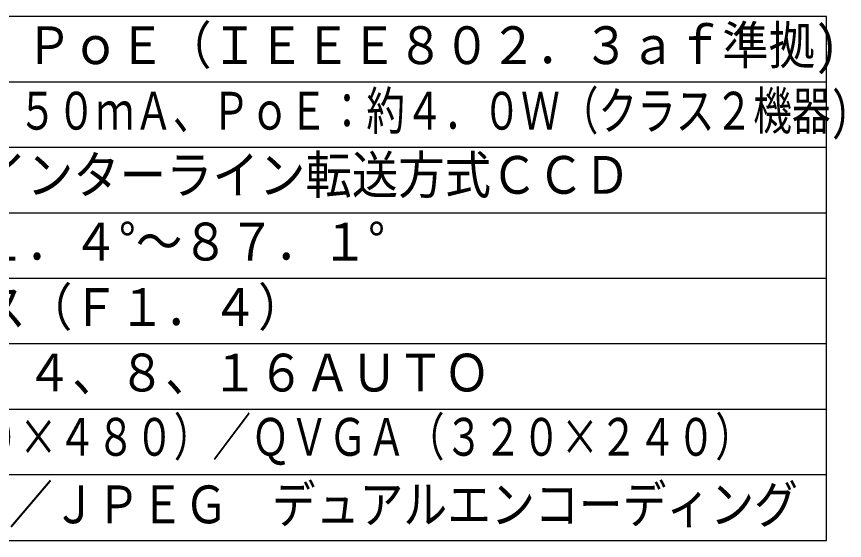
# Model space of a CAD drawing. Units: millimetres, scale not verified. Extents: x -63 to 64, y -56 to 57.
# Drawn here: x 0.7 to 63.9, y -56.4 to -16.4 of the extents above; entities that cross this region are included whole.
import ezdxf
from ezdxf.enums import TextEntityAlignment as Align

# ---------------------------------------------------------------- set-up
doc = ezdxf.new("R2010")
doc.units = ezdxf.units.MM
doc.header["$LTSCALE"] = 0.189787
doc.layers.add('0-0_MOJI1', color=2, linetype='Continuous')
doc.layers.add('0-3_WAKU', color=7, linetype='Continuous')
doc.styles.add('ＭＳ ゴシック', font='')
doc.styles.get('ＭＳ ゴシック').set_extended_font_data('MS Gothic')

msp = doc.modelspace()

# ---------------------------------------------------------------- linework, layer by layer
at = {"layer": '0-3_WAKU', "color": 4}
for p, q in [((62.5001, -16.3667), (-62.5001, -16.3667)), ((62.5001, -56.3667), (62.5001, -16.3667)), ((-62.5001, -56.3667), (62.5001, -56.3667))]:
    msp.add_line(p, q, dxfattribs=at)
at = {"layer": '0-3_WAKU', "color": 1}
for p, q in [((62.5001, -21.3667), (-62.5001, -21.3667)), ((62.5001, -26.3667), (-62.5001, -26.3667)), ((62.5001, -31.3667), (-62.5001, -31.3667)), ((62.5001, -36.3667), (-62.5001, -36.3667)), ((62.5001, -41.3667), (-62.5001, -41.3667)), ((62.5001, -46.3667), (-62.5001, -46.3667)), ((62.5001, -51.3667), (-62.5001, -51.3667))]:
    msp.add_line(p, q, dxfattribs=at)

# ---------------------------------------------------------------- texts
at = {"layer": '0-0_MOJI1', "style": 'ＭＳ ゴシック'}
for s, width, p in [('ＤＣ１２Ｖ、ＰｏＥ（ＩＥＥＥ８０２．３ａｆ準拠)', 0.9, (-19.8638, -20.8655)), ('ＤＣ１２Ｖ：３５０ｍＡ、ＰｏＥ：約４．０Ｗ（クラス２機器)', 0.75, (-19.8638, -25.8655)), ('１／４型\u3000インターライン転送方式ＣＣＤ', 0.9, (-19.7944, -30.766)), ('水平：１１１．４°～８７．１°', 0.9, (-19.8638, -35.8587)), ('１．５ルクス（Ｆ１．４）', 0.9, (-19.8638, -40.8587)), ('ＯＦＦ、２、４、８、１６ＡＵＴＯ', 0.9, (-19.8638, -45.8587)), ('ＶＧＡ（６４０×４８０）／ＱＶＧＡ（３２０×２４０）', 0.75, (-19.7944, -50.766)), ('ＭＰＥＧ－４／ＪＰＥＧ  デュアルエンコーディング', 0.85, (-19.9857, -55.9219))]:
    msp.add_text(s, height=2.886, dxfattribs=dict(at, width=width)).set_placement(p, align=Align.BOTTOM_LEFT)

doc.saveas('drawing.dxf')
